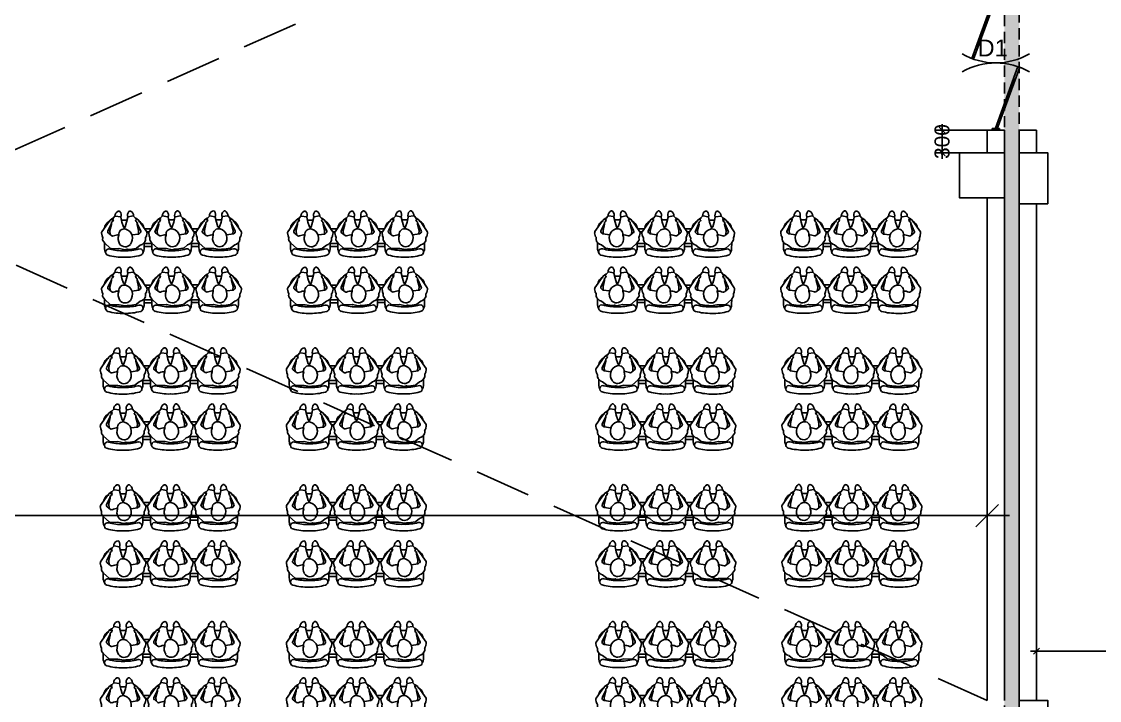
# Model space of a CAD drawing. Extents: x 6345096 to 6738923, y -6490958 to -6305885.
# Drawn here: x 6593720 to 6608120, y -6454124 to -6445057 of the extents above; entities that cross this region are included whole.
import ezdxf
from ezdxf.enums import TextEntityAlignment as Align

# ---------------------------------------------------------------- set-up
doc = ezdxf.new("R2010")
doc.units = 0
doc.header["$LTSCALE"] = 600
doc.header["$MEASUREMENT"] = 0
doc.header["$PDMODE"] = 35
doc.linetypes.add('HIDDEN', pattern=[0.375, 0.25, -0.125])
doc.linetypes.add('HIDDEN2', pattern=[0.1875, 0.125, -0.0625])
doc.layers.get('0').update_dxf_attribs({"linetype": 'CONTINUOUS'})
doc.layers.get('Defpoints').update_dxf_attribs({"linetype": 'CONTINUOUS'})
for name, color, linetype in [('8', 8, 'CONTINUOUS'), ('DIMEN', 5, 'CONTINUOUS'), ('DOOR', 32, 'CONTINUOUS'), ('Duct', 8, 'CONTINUOUS'), ('Exp.Joint', 104, 'CONTINUOUS'), ('furniture', 33, 'CONTINUOUS'), ('HS', 251, 'CONTINUOUS'), ('LA-column', 3, 'CONTINUOUS'), ('Walls', 7, 'CONTINUOUS'), ('Working Dim', 5, 'CONTINUOUS')]:
    doc.layers.add(name, color=color, linetype=linetype)
doc.styles.add('ari', font='arial.ttf')
doc.styles.get("Standard").update_dxf_attribs({"font": 'romans.shx'})
doc.dimstyles.new('int. dim', dxfattribs={"dimtxt": 200, "dimasz": 80, "dimexe": 80, "dimexo": 0, "dimgap": 70, "dimtad": 0, "dimdec": 0, "dimzin": 12, "dimdsep": 46, "dimtxsty": 'ari', "dimblk": 'OBLIQUE', "dimcen": 2, "dimdle": 80, "dimclrd": 256, "dimclre": 256, "dimclrt": 6, "dimadec": 0, "dimazin": 0, "dimtfac": 1, "dimtdec": 0, "dimtix": 1, "dimtmove": 2, "dimatfit": 3, "dimfxl": 1, "dimtolj": 1, "dimtzin": 0, "dimlwd": -1, "dimlwe": -1, "dimarcsym": 0})
doc.dimstyles.new('STANDARD$0', dxfattribs={"dimscale": 0, "dimtxt": 150, "dimasz": 125, "dimexe": 0.75, "dimexo": 1, "dimgap": 25, "dimtad": 1, "dimdec": 0, "dimdsep": 46, "dimtxsty": 'Standard', "dimblk1": 'DOT', "dimblk2": 'DOT', "dimsah": 1, "dimcen": 2.5, "dimclrd": 1, "dimclre": 1, "dimclrt": 3, "dimadec": 0, "dimazin": 0, "dimtfac": 1, "dimtdec": 0, "dimtmove": 0, "dimatfit": 3, "dimldrblk": 'DOT', "dimfxl": 1, "dimtolj": 1, "dimtzin": 0, "dimarcsym": 0})

# ---------------------------------------------------------------- blocks, each defined once
blk = doc.blocks.new('_Oblique')
at = {"color": 0, "linetype": 'ByBlock', "lineweight": -2}
blk.add_line((-0.5, -0.5), (0.5, 0.5), dxfattribs=at)
blk = doc.blocks.new('*D265')
at = {"layer": 'Defpoints', "color": 0, "transparency": 16777216}
for p in [(6607280, -6453468), (6607280, -6453712, -9), (6610879, -6453712, -3)]:
    blk.add_point(p, dxfattribs=at)
at = {"layer": 'Working Dim', "transparency": 16777216}
for p, q in [((6607200, -6453468), (6608711, -6453468)), ((6607280, -6453712), (6607280, -6453388)), ((6610959, -6453468), (6609448, -6453468)), ((6610879, -6453712), (6610879, -6453388))]:
    blk.add_line(p, q, dxfattribs=at)
at = {"layer": 'Working Dim', "transparency": 16777216, "xscale": 80, "yscale": 80, "zscale": 80, "rotation": 180}
blk.add_blockref('_Oblique', (6607280, -6453468), dxfattribs=at)
at = {"layer": 'Working Dim', "transparency": 16777216, "xscale": 80, "yscale": 80, "zscale": 80}
blk.add_blockref('_Oblique', (6610879, -6453468), dxfattribs=at)
at = {"layer": 'Working Dim', "color": 6, "transparency": 16777216, "insert": (6609079, -6453468), "char_height": 200, "attachment_point": 5, "style": 'ari'}
blk.add_mtext('\\A1;3600', dxfattribs=at)
blk = doc.blocks.new('*D431')
at = {"layer": 'Defpoints', "color": 0, "transparency": 16777216}
for p in [(6577220, -6451269, 5), (6606619, -6451269), (6606619, -6451656)]:
    blk.add_point(p, dxfattribs=at)
at = {"layer": 'DIMEN', "color": 8, "transparency": 16777216}
for p, q in [((6577220, -6451269), (6577220, -6451956)), ((6606619, -6451269), (6606619, -6451956)), ((6576920, -6451656), (6590786, -6451656)), ((6606919, -6451656), (6593053, -6451656))]:
    blk.add_line(p, q, dxfattribs=at)
at = {"layer": 'DIMEN', "color": 8, "transparency": 16777216, "xscale": 300, "yscale": 300, "zscale": 300, "rotation": 180}
blk.add_blockref('_Oblique', (6577220, -6451656), dxfattribs=at)
at = {"layer": 'DIMEN', "color": 8, "transparency": 16777216, "xscale": 300, "yscale": 300, "zscale": 300}
blk.add_blockref('_Oblique', (6606619, -6451656), dxfattribs=at)
at = {"layer": 'DIMEN', "color": 7, "transparency": 16777216, "insert": (6591919, -6451656), "char_height": 500, "attachment_point": 5, "style": 'ari'}
blk.add_mtext('\\A1;29.40m', dxfattribs=at)
blk = doc.blocks.new('*D944')
at = {"layer": 'Defpoints', "color": 0, "transparency": 16777216}
for p in [(6606018, -6446509), (6606620, -6446509, 7), (6606620, -6446809, 7)]:
    blk.add_point(p, dxfattribs=at)
at = {"layer": 'Working Dim', "transparency": 16777216}
for p, q in [((6606620, -6446509), (6605938, -6446509)), ((6606018, -6446509), (6606018, -6446429)), ((6606018, -6446809), (6606018, -6446509)), ((6606620, -6446809), (6605938, -6446809)), ((6606018, -6446809), (6606018, -6446889))]:
    blk.add_line(p, q, dxfattribs=at)
at = {"layer": 'Working Dim', "transparency": 16777216, "xscale": 80, "yscale": 80, "zscale": 80}
for p, rotation in [((6606018, -6446509), 270), ((6606018, -6446809), 90)]:
    blk.add_blockref('_Oblique', p, dxfattribs=dict(at, rotation=rotation))
at = {"layer": 'Working Dim', "color": 6, "transparency": 16777216, "insert": (6606018, -6446659), "char_height": 200, "attachment_point": 5, "rotation": 90, "style": 'ari'}
blk.add_mtext('\\A1;300', dxfattribs=at)
blk = doc.blocks.new('Z$W@#5624')
at = {"layer": 'DOOR'}
for p, q in [((19, 470), (840, 769)), ((28, 446), (849, 745)), ((188, 518), (680, 697)), ((676, 709), (685, 685)), ((0, 400), (0, 499)), ((0, 499), (25, 499)), ((19, 470), (28, 446)), ((25, 400), (25, 499)), ((183, 529), (192, 506)), ((1770, 453), (949, 154)), ((1779, 429), (1770, 453)), ((1798, 499), (1773, 499)), ((1773, 400), (1773, 499)), ((1798, 400), (1798, 499)), ((0, 400), (25, 400)), ((1779, 429), (957, 130)), ((1610, 381), (1117, 202)), ((1614, 369), (1606, 393)), ((1798, 400), (1773, 400)), ((1113, 214), (1122, 190))]:
    blk.add_line(p, q, dxfattribs=at)
at = {"layer": 'DOOR', "color": 145}
for centre, start_param, end_param in [((0, 449), 2.617994, 3.665191), ((1798, 449), -0.523599, 0.523599)]:
    blk.add_ellipse(centre, major_axis=(-899, 0), ratio=1, start_param=start_param, end_param=end_param, dxfattribs=at)
blk = doc.blocks.new('A$C6F2C55AD')
at = {"layer": 'furniture', "color": 8}
for p, q in [((-379, 896), (-303, 896)), ((-309, 892), (-377, 818)), ((-274, 917), (-309, 892)), ((-236, 919), (-260, 921)), ((-212, 928), (-236, 919)), ((-172, 935), (-212, 928)), ((-50, 857), (-157, 931)), ((-383, 803), (-381, 703)), ((-209, 798), (-173, 844)), ((-148, 850), (-56, 808)), ((-56, 808), (-40, 802)), ((-25, 837), (-50, 857)), ((-19, 827), (-25, 837)), ((-7, 824), (-15, 825)), ((-8, 781), (4, 776)), ((-1, 787), (-5, 793)), ((5, 781), (-1, 787)), ((24, 785), (0, 820)), ((0, 792), (11, 789)), ((11, 789), (19, 779)), ((-381, 699), (-397, 621)), ((-397, 621), (-391, 593)), ((-391, 588), (-392, 559)), ((0, 593), (0, 669)), ((-392, 559), (-379, 478)), ((-375, 468), (-334, 417)), ((-200, 528), (-187, 436)), ((-187, 436), (-173, 418)), ((-148, 412), (-56, 454)), ((-56, 454), (-40, 459)), ((-40, 459), (-29, 462)), ((-25, 425), (-19, 435)), ((-15, 437), (-7, 438)), ((2, 482), (-10, 477)), ((-3, 469), (3, 477)), ((11, 473), (-3, 469)), ((0, 442), (24, 477)), ((4, 481), (2, 482)), ((3, 477), (4, 481)), ((19, 483), (11, 473)), ((-374, 366), (-301, 366)), ((-355, 366), (-355, 265)), ((-316, 366), (-316, 265)), ((-269, 348), (-244, 349)), ((-236, 288), (-260, 290)), ((-212, 297), (-236, 288)), ((-232, 346), (-216, 336)), ((-172, 304), (-212, 297)), ((-208, 333), (-172, 327)), ((-157, 331), (-50, 405)), ((-157, 331), (-157, 300)), ((-50, 226), (-157, 300)), ((-119, 356), (-119, 275)), ((-50, 405), (-25, 425)), ((-383, 172), (-381, 72)), ((-379, 265), (-303, 265)), ((-309, 261), (-377, 187)), ((-374, 265), (-303, 265)), ((-274, 286), (-309, 261)), ((-209, 167), (-173, 213)), ((-148, 219), (-56, 177)), ((-56, 177), (-40, 171)), ((-25, 206), (-50, 226)), ((-19, 196), (-25, 206)), ((-7, 193), (-15, 194)), ((-8, 151), (4, 145)), ((-1, 156), (-5, 162)), ((5, 150), (-1, 156)), ((24, 154), (0, 189)), ((0, 162), (11, 158)), ((11, 158), (19, 148)), ((-381, 68), (-397, -10)), ((0, -38), (0, 38)), ((-397, -10), (-391, -38)), ((-391, -43), (-392, -72)), ((-392, -72), (-379, -153)), ((-200, -103), (-187, -195)), ((-379, -265), (-301, -265)), ((-375, -163), (-334, -214)), ((-355, -265), (-355, -366)), ((-316, -265), (-316, -366)), ((-269, -283), (-244, -282)), ((-232, -285), (-216, -295)), ((-187, -195), (-173, -213)), ((-157, -300), (-50, -226)), ((-148, -219), (-56, -177)), ((-119, -275), (-119, -356)), ((-56, -177), (-40, -171)), ((-50, -226), (-25, -206)), ((-40, -171), (-29, -169)), ((-25, -206), (-19, -196)), ((-15, -194), (-7, -193)), ((2, -149), (-10, -154)), ((-3, -162), (3, -154)), ((11, -158), (-3, -162)), ((0, -189), (24, -154)), ((4, -150), (2, -149)), ((3, -154), (4, -150)), ((19, -148), (11, -158)), ((-379, -366), (-303, -366)), ((-309, -370), (-377, -444)), ((-374, -366), (-303, -366)), ((-274, -345), (-309, -370)), ((-236, -343), (-260, -341)), ((-212, -334), (-236, -343)), ((-172, -327), (-212, -334)), ((-209, -464), (-173, -418)), ((-208, -298), (-172, -304)), ((-157, -300), (-157, -331)), ((-50, -405), (-157, -331)), ((-148, -412), (-56, -454)), ((-25, -425), (-50, -405)), ((-19, -435), (-25, -425)), ((-381, -563), (-397, -641)), ((-383, -459), (-381, -559)), ((-56, -454), (-40, -459)), ((-7, -438), (-15, -437)), ((-8, -480), (4, -486)), ((-1, -475), (-5, -469)), ((5, -481), (-1, -475)), ((24, -477), (0, -442)), ((0, -469), (11, -473)), ((11, -473), (19, -483)), ((-397, -641), (-391, -668)), ((-391, -674), (-392, -703)), ((-392, -703), (-379, -784)), ((0, -669), (0, -593)), ((-375, -793), (-334, -844)), ((-200, -734), (-187, -826)), ((-187, -826), (-173, -844)), ((-157, -931), (-50, -857)), ((-148, -850), (-56, -808)), ((-56, -808), (-40, -802)), ((-50, -857), (-25, -837)), ((-40, -802), (-29, -800)), ((-25, -837), (-19, -827)), ((-15, -825), (-7, -824)), ((2, -780), (-10, -785)), ((-3, -793), (3, -785)), ((11, -789), (-3, -793)), ((0, -820), (24, -785)), ((4, -781), (2, -780)), ((3, -785), (4, -781)), ((19, -779), (11, -789)), ((-379, -896), (-301, -896)), ((-269, -914), (-244, -913)), ((-232, -916), (-216, -926)), ((-208, -929), (-172, -935))]:
    blk.add_line(p, q, dxfattribs=at)
for points in [[(-193, 818), (-141, 822), (-59, 802), (-42, 803)], [(-42, 459), (-59, 460), (-141, 440), (-187, 443)], [(-193, 188), (-141, 191), (-59, 171), (-42, 172)], [(-42, -172), (-59, -171), (-141, -191), (-187, -188)], [(-193, -443), (-141, -440), (-59, -460), (-42, -459)], [(-42, -803), (-59, -802), (-141, -822), (-187, -819)]]:
    blk.add_lwpolyline(points, dxfattribs=at)
for points in [[(24, 781), (52, 756, -0.259848), (54, 749), (43, 683, -0.302547), (37, 677), (-30, 662), (-92, 642), (-107, 628), (-92, 620), (-30, 600), (37, 585, -0.302547), (43, 578), (54, 513, -0.259848), (52, 506), (24, 481)], [(24, 150), (52, 125, -0.259848), (54, 118), (43, 52, -0.302547), (37, 46), (-30, 31), (-92, 11), (-107, -3), (-92, -11), (-30, -31), (37, -46, -0.302547), (43, -52), (54, -118, -0.259848), (52, -125), (24, -150)], [(24, -481), (52, -506, -0.259848), (54, -513), (43, -578, -0.302547), (37, -585), (-30, -600), (-92, -620), (-107, -633), (-92, -642), (-30, -662), (37, -677, -0.302547), (43, -683), (54, -749, -0.259848), (52, -756), (24, -781)]]:
    blk.add_lwpolyline(points, format="xyb", dxfattribs=at)
for points in [[(115, 689, 0.28165), (118, 712, 0.281432), (52, 756, -0.259848), (54, 749), (43, 683, -0.302547), (37, 677, 0.254294)], [(115, 58, 0.28165), (118, 81, 0.281432), (52, 125, -0.259848), (54, 118), (43, 52, -0.302547), (37, 46, 0.254294)], [(115, -573, 0.28165), (118, -550, 0.281432), (52, -506, -0.259848), (54, -513), (43, -578, -0.302547), (37, -585, 0.254294)]]:
    blk.add_lwpolyline(points, format="xyb", close=True, dxfattribs=at)
for centre, radius, start, end in [((-429, 838), 43.2, 344.361, 164.361), ((-374, 771), 125, 90, 118.9699), ((-262, 900), 20.7, 84.2936, 126.1379), ((-168, 914), 20.7, 55.2478, 99.1519), ((-125, 771), 125, 25.4407, 79.8153), ((236, 652), 733, 164.361, 181.6247), ((236, 652), 647, 164.361, 181.8419), ((-362, 803), 20.7, 137.3161, 180.8191), ((-193, 785), 20.7, 142.3991, 201.4261), ((-409, 700), 211, 1.1807, 21.4261), ((-157, 832), 20.7, 65.5125, 142.3991), ((-37, 793), 10.2, 45.435, 108.1784), ((-5, 806), 24.7, 193.9888, 263.5389), ((-15, 829), 4.56, 211.6328, 266.4385), ((-8, 814), 9.9, 34.2468, 86.4385), ((-3, 788), 5.09, 52.4637, 108.4149), ((0, 781), 6.05, 308.4181, 329.2946), ((3, 779), 2.67, 329.2946, 45.0334), ((21, 780), 2.15, 218.553, 288.5809), ((20, 783), 4.98, 288.5809, 18.6143), ((236, 610), 733, 178.3753, 195.639), ((236, 610), 647, 178.1581, 195.639), ((-411, 589), 20.7, 357.1355, 11.8973), ((-402, 703), 20.7, 348.8982, 0.8191), ((-269, 619), 89.1, 123.3122, 231.3111), ((-250, 591), 122, 67.1497, 123.3122), ((-240, 645), 124, 285.5429, 343.9718), ((-192, 631), 73.9, 343.9718, 98.0509), ((62, 513), 75.9, 47.3296, 108.8978), ((-429, 424), 43.2, 195.639, 15.639), ((-358, 481), 20.7, 189.3001, 218.6806), ((-242, 652), 131, 231.3111, 285.5429), ((-125, 491), 125, 280.1847, 334.5593), ((-7, 453), 24.1, 96.9092, 158.3871), ((-15, 432), 4.56, 93.5615, 148.3672), ((-8, 447), 9.9, 273.5615, 325.7532), ((21, 481), 2.15, 71.4191, 141.447), ((20, 479), 4.98, 341.3857, 71.4191), ((49, 588), 82.7, 271.2733, 329.4641), ((98, 552), 22.8, 344.3632, 47.2828), ((-374, 491), 125, 241.0301, 270), ((-238, 442), 99.4, 194.4561, 251.4627), ((-262, 270), 20.7, 84.2936, 126.1379), ((-243, 329), 20.7, 58.0246, 92.8591), ((-205, 354), 20.7, 238.0246, 260.8481), ((-157, 430), 20.7, 217.6009, 294.4875), ((-168, 348), 20.7, 260.8481, 304.7522), ((-168, 283), 20.7, 55.2478, 99.1519), ((236, 21), 733, 164.361, 181.6247), ((-429, 207), 43.2, 344.361, 164.361), ((-374, 140), 125, 90, 118.9699), ((236, 21), 647, 164.361, 181.8419), ((-362, 173), 20.7, 137.3161, 180.8191), ((-193, 154), 20.7, 142.3991, 201.4261), ((-409, 69), 211, 1.1807, 21.4261), ((-157, 201), 20.7, 65.5125, 142.3991), ((-125, 140), 125, 25.4407, 79.8153), ((-37, 162), 10.2, 45.435, 108.1784), ((-5, 175), 24.7, 193.9888, 263.5389), ((-15, 198), 4.56, 211.6328, 266.4385), ((-8, 184), 9.9, 34.2468, 86.4385), ((-3, 157), 5.09, 52.4637, 108.4149), ((0, 150), 6.05, 308.4181, 329.2946), ((3, 148), 2.67, 329.2946, 45.0334), ((21, 149), 2.15, 218.553, 288.5809), ((20, 152), 4.98, 288.5809, 18.6143), ((236, -21), 733, 178.3753, 195.639), ((236, -21), 647, 178.1581, 195.639), ((-402, 72), 20.7, 348.8982, 0.8191), ((-269, -12), 89.1, 123.3122, 231.3111), ((-250, -40), 122, 67.1497, 123.3122), ((-192, 0), 73.9, 343.9718, 98.0509), ((-411, -42), 20.7, 357.1355, 11.8973), ((-242, 21), 131, 231.3111, 285.5429), ((-240, 14), 124, 285.5429, 343.9718), ((62, -118), 75.9, 47.3296, 108.8978), ((49, -43), 82.7, 271.2733, 329.4641), ((98, -79), 22.8, 344.3632, 47.2828), ((-429, -207), 43.2, 195.639, 15.639), ((-374, -140), 125, 241.0301, 270), ((-358, -150), 20.7, 189.3001, 218.6806), ((-238, -189), 99.4, 194.4561, 251.4627), ((-243, -302), 20.7, 58.0246, 92.8591), ((-157, -201), 20.7, 217.6009, 294.4875), ((-125, -140), 125, 280.1847, 334.5593), ((-7, -178), 24.1, 96.9092, 158.3871), ((-15, -198), 4.56, 93.5615, 148.3672), ((-8, -184), 9.9, 273.5615, 325.7532), ((21, -149), 2.15, 71.4191, 141.447), ((20, -152), 4.98, 341.3857, 71.4191), ((236, -610), 733, 164.361, 181.6247), ((-429, -424), 43.2, 344.361, 164.361), ((-374, -491), 125, 90, 118.9699), ((-262, -361), 20.7, 84.2936, 126.1379), ((-205, -277), 20.7, 238.0246, 260.8481), ((-157, -430), 20.7, 65.5125, 142.3991), ((-168, -283), 20.7, 260.8481, 304.7522), ((-168, -348), 20.7, 55.2478, 99.1519), ((-125, -491), 125, 25.4407, 79.8153), ((236, -610), 647, 164.361, 181.8419), ((-362, -458), 20.7, 137.3161, 180.8191), ((-402, -559), 20.7, 348.8982, 0.8191), ((-269, -643), 89.1, 123.3122, 231.3111), ((-250, -671), 122, 67.1497, 123.3122), ((-193, -477), 20.7, 142.3991, 201.4261), ((-409, -562), 211, 1.1807, 21.4261), ((-192, -631), 73.9, 343.9718, 98.0509), ((-37, -469), 10.2, 45.435, 108.1784), ((-5, -456), 24.7, 193.9888, 263.5389), ((-15, -432), 4.56, 211.6328, 266.4385), ((-8, -447), 9.9, 34.2468, 86.4385), ((-3, -473), 5.09, 52.4637, 108.4149), ((0, -481), 6.05, 308.4181, 329.2946), ((3, -483), 2.67, 329.2946, 45.0334), ((21, -481), 2.15, 218.553, 288.5809), ((20, -479), 4.98, 288.5809, 18.6143), ((236, -652), 733, 178.3753, 195.639), ((236, -652), 647, 178.1581, 195.639), ((-411, -673), 20.7, 357.1355, 11.8973), ((-242, -610), 131, 231.3111, 285.5429), ((-240, -617), 124, 285.5429, 343.9718), ((62, -749), 75.9, 47.3296, 108.8978), ((49, -674), 82.7, 271.2733, 329.4641), ((98, -710), 22.8, 344.3632, 47.2828), ((-429, -838), 43.2, 195.639, 15.639), ((-358, -781), 20.7, 189.3001, 218.6806), ((-238, -820), 99.4, 194.4561, 251.4627), ((-157, -832), 20.7, 217.6009, 294.4875), ((-125, -771), 125, 280.1847, 334.5593), ((-7, -809), 24.1, 96.9092, 158.3871), ((-15, -829), 4.56, 93.5615, 148.3672), ((-8, -814), 9.9, 273.5615, 325.7532), ((21, -780), 2.15, 71.4191, 141.447), ((20, -783), 4.98, 341.3857, 71.4191), ((-374, -771), 125, 241.0301, 270), ((-243, -933), 20.7, 58.0246, 92.8591), ((-205, -908), 20.7, 238.0246, 260.8481), ((-168, -914), 20.7, 260.8481, 304.7522)]:
    blk.add_arc(centre, radius, start, end, dxfattribs=at)
blk = doc.blocks.new('A$C2CD672AE')
at = {"layer": 'Walls', "color": 8, "linetype": 'HIDDEN'}
for p, q in [((76300.1, 9915.1), (76300.1, 9615)), ((76530.1, 9915.1), (76300.1, 9915.1)), ((76530.1, 9915.1), (76530.1, 9615)), ((76730.1, 9915.1), (76730.1, 9615)), ((76960.1, 9915.1), (76730.1, 9915.1)), ((76960.1, 9915.1), (76960.1, 9615)), ((76300, 9015), (76300, 2300)), ((76530.1, 9015), (76530.1, 2300)), ((76530.1, 8935), (76530.1, 2300)), ((76730.1, 8935), (76730.1, 2300)), ((76960.1, 8935), (76960.1, 2300))]:
    blk.add_line(p, q, dxfattribs=at)

msp = doc.modelspace()

# ---------------------------------------------------------------- hatches: boundary and pattern name
at = {"layer": 'Exp.Joint', "linetype": 'HIDDEN'}
msp.add_hatch(color=256, dxfattribs=at).paths.add_polyline_path([(6607049.53, -6334493.662), (6606849.529, -6334493.662), (6606849.529, -6455196.234), (6607049.53, -6455196.234)])

# ---------------------------------------------------------------- linework, layer by layer
at = {"layer": 'Duct', "color": 8, "linetype": 'HIDDEN2', "ltscale": 10}
for p, q in [((6606619.44, -6440948.817, 5.131), (6577219.439, -6454123.904, -2.819)), ((6577219.439, -6440948.818, 5.131), (6606619.44, -6454123.904, -2.819))]:
    msp.add_line(p, q, dxfattribs=at)
at = {"layer": 'Exp.Joint', "linetype": 'HIDDEN', "elevation": -11180.98}
msp.add_lwpolyline([(6607049.53, -6334493.662), (6606849.529, -6334493.662), (6606849.529, -6455196.234), (6607049.53, -6455196.234)], close=True, dxfattribs=at)
at = {"layer": 'LA-column', "color": 2}
for points, elevation in [([(6606849.529, -6447408.886), (6606249.529, -6447408.886), (6606249.529, -6446808.886), (6606849.529, -6446808.886)], 2.092), ([(6607049.53, -6446808.887), (6607429.53, -6446808.887), (6607429.53, -6447488.887), (6607049.53, -6447488.887)], -2.422), ([(6607049.53, -6454123.883), (6607429.53, -6454123.883), (6607429.53, -6454803.883), (6607049.53, -6454803.883)], -3.537)]:
    msp.add_lwpolyline(points, close=True, dxfattribs=dict(at, elevation=elevation))
at = {"layer": 'Walls', "linetype": 'Continuous'}
for p, q in [((6606619.529, -6446508.825), (6606619.529, -6446808.886)), ((6606849.529, -6446508.825), (6606619.529, -6446508.825)), ((6606849.529, -6446508.825), (6606849.529, -6446808.886)), ((6607049.529, -6446508.825), (6607049.529, -6446808.855)), ((6607279.529, -6446508.825), (6607049.529, -6446508.825)), ((6607279.529, -6446508.825), (6607279.529, -6446808.855)), ((6606619.35, -6447408.886), (6606619.35, -6454123.904)), ((6606849.44, -6447408.886), (6606849.44, -6454123.887)), ((6607049.529, -6447488.892), (6607049.529, -6454123.887)), ((6607279.529, -6447488.892), (6607279.529, -6454123.887))]:
    msp.add_line(p, q, dxfattribs=at)
at = {"layer": 'Walls'}
msp.add_line((6606849.44, -6447488.908), (6606849.44, -6454123.904), dxfattribs=at)

# ---------------------------------------------------------------- block references
at = {"layer": 'DOOR', "linetype": 'Continuous', "xscale": -1.001247152686119, "yscale": 1.001247152686119, "zscale": 1.001247151760859, "rotation": 270}
msp.add_blockref('Z$W@#5624', (6606284.529, -6446508.829), dxfattribs=at)
at = {"layer": 'furniture', "ltscale": 0.75, "rotation": 90.09221485071018}
for p in [(6595722.652, -6447706.451, -1.946), (6598208.221, -6447706.451, -1.946), (6595722.652, -6448456.451, -1.946), (6598208.221, -6448456.451, -1.946), (6595706.318, -6449534.168, -1.946), (6598191.887, -6449534.168, -1.946), (6595706.318, -6450284.168, -1.946), (6598191.887, -6450284.168, -1.946), (6595706.318, -6451362.139, -1.946), (6598191.887, -6451362.139, -1.946), (6595706.318, -6452112.139, -1.946), (6598191.887, -6452112.139, -1.946), (6595706.318, -6453190.111, -1.946), (6598191.887, -6453190.111, -1.946), (6595706.318, -6453940.111, -1.946), (6598191.887, -6453940.111, -1.946)]:
    msp.add_blockref('A$C6F2C55AD', p, dxfattribs=at)
at = {"layer": 'furniture', "ltscale": 0.75, "xscale": -1, "rotation": 269.9077851492898}
for p in [(6602310.9, -6447706.451, -1.946), (6604796.468, -6447706.451, -1.946), (6602310.9, -6448456.451, -1.946), (6604796.468, -6448456.451, -1.946), (6602327.234, -6449534.168, -1.946), (6604812.802, -6449534.168, -1.946), (6602327.234, -6450284.168, -1.946), (6604812.802, -6450284.168, -1.946), (6602327.234, -6451362.139, -1.946), (6604812.802, -6451362.139, -1.946), (6602327.234, -6452112.139, -1.946), (6604812.802, -6452112.139, -1.946), (6602327.234, -6453190.111, -1.946), (6604812.802, -6453190.111, -1.946), (6602327.234, -6453940.111, -1.946), (6604812.802, -6453940.111, -1.946)]:
    msp.add_blockref('A$C6F2C55AD', p, dxfattribs=at)
at = {"layer": 'HS'}
msp.add_blockref('A$C2CD672AE', (6530319.294, -6456423.902, 8.17), dxfattribs=at)

# ---------------------------------------------------------------- texts
at = {"layer": '8', "color": 6, "style": 'ari'}
msp.add_text('D1', height=225, dxfattribs=at).set_placement((6606693.142, -6445521.771, -3.388), align=Align.CENTER)

# ---------------------------------------------------------------- dimensions: what is measured, and where the dimension line sits
at = {"layer": 'DIMEN'}
dim = msp.add_linear_dim(base=(6606619.35, -6451656.405), p1=(6577219.529, -6451268.551, 5.322), p2=(6606619.35, -6451268.551), dimstyle='STANDARD$0', override={"dimscale": 1, "dimtxt": 500, "dimasz": 300, "dimexe": 300, "dimexo": 0, "dimgap": 1, "dimtad": 0, "dimdec": 2, "dimlfac": 0.001, "dimzin": 0, "dimpost": 'm', "dimtxsty": 'ari', "dimblk1": 'Oblique', "dimblk2": 'Oblique', "dimcen": 0, "dimdle": 300, "dimclrd": 8, "dimclre": 8, "dimclrt": 7, "dimadec": 2, "dimtdec": 2, "dimtmove": 2, "dimfxl": 0.75, "dimfrac": 1, "dimlwd": 65535, "dimlwe": 65535}, dxfattribs=at)
dim.commit()
dim.dimension.update_dxf_attribs({"geometry": '*D431', "text_midpoint": (6591919.439, -6451656.405)})
at = {"layer": 'Working Dim', "color": 6}
dim = msp.add_linear_dim(base=(6606017.869, -6446508.825), p1=(6606619.529, -6446808.886, 7.223), p2=(6606619.529, -6446508.825, 7.223), angle=90, dimstyle='int. dim', override={"dimtxt": 200, "dimarcsym": 1}, dxfattribs=at)
dim.commit()
dim.dimension.update_dxf_attribs({"geometry": '*D944', "text_midpoint": (6606017.869, -6446658.855)})
dim = msp.add_linear_dim(base=(6607279.529, -6453467.759, 5.131), p1=(6610879.441, -6453711.663, 2.594), p2=(6607279.529, -6453711.661, -3.803), dimstyle='int. dim', override={"dimtxt": 200, "dimarcsym": 1}, dxfattribs=at)
dim.commit()
dim.dimension.update_dxf_attribs({"geometry": '*D265', "text_midpoint": (6609079.485, -6453467.759, 5.131)})

doc.saveas('drawing.dxf')
